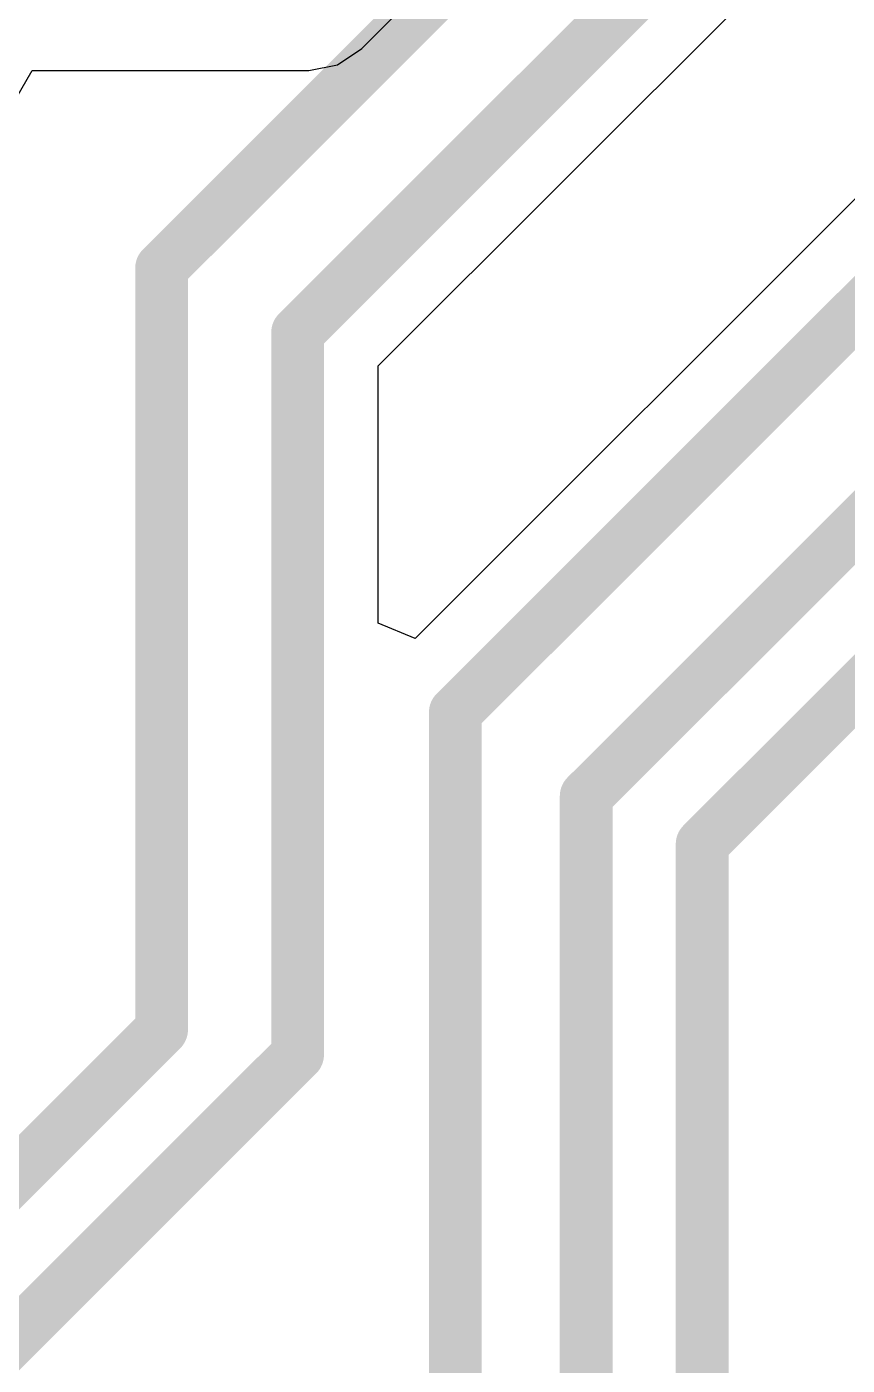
# Model space of a CAD drawing. Header units: inches. Extents: x -11 to 5379, y 0 to 5429.
# Drawn here: x 140.99 to 144.94, y 58.73 to 65.18 of the extents above; entities that cross this region are included whole.
import ezdxf

# ---------------------------------------------------------------- set-up
doc = ezdxf.new("R2010")
doc.units = ezdxf.units.IN
doc.layers.add('Bottom Layer', color=5, linetype='Continuous')
doc.layers.add('Top Layer', color=1, linetype='Continuous')

msp = doc.modelspace()

# ---------------------------------------------------------------- linework, layer by layer
at = {"layer": 'Bottom Layer'}
for p, q in [((142.6793, 63.5423), (144.6488, 65.5118)), ((145.0939, 64.4662), (142.8571, 62.2293)), ((142.6793, 62.303), (142.6793, 63.5423)), ((142.8571, 62.2293), (142.6793, 62.303))]:
    msp.add_line(p, q, dxfattribs=at)
for points in [[(141.636, 64.0136, 0.254, 0.254, 0), (144.0699, 66.4475, 0.254, 0.254, 0)], [(142.2908, 63.7032, 0.254, 0.254, 0), (144.4879, 65.9003, 0.254, 0.254, 0)], [(143.0503, 61.8732, 0.254, 0.254, 0), (145.3686, 64.1915, 0.254, 0.254, 0)], [(141.636, 60.3443, 0.254, 0.254, 0), (141.636, 64.0136, 0.254, 0.254, 0)], [(142.2908, 60.2234, 0.254, 0.254, 0), (142.2908, 63.7032, 0.254, 0.254, 0)], [(143.6803, 61.4695, 0.254, 0.254, 0), (145.8643, 63.6535, 0.254, 0.254, 0)], [(144.2386, 61.2382, 0.254, 0.254, 0), (146.1054, 63.105, 0.254, 0.254, 0)], [(143.0503, 52.5537, 0.254, 0.254, 0), (143.0503, 61.8732, 0.254, 0.254, 0)], [(143.6803, 52.248, 0.254, 0.254, 0), (143.6803, 61.4695, 0.254, 0.254, 0)], [(144.2386, 52.0272, 0.254, 0.254, 0), (144.2386, 61.2382, 0.254, 0.254, 0)], [(140.1484, 58.8566, 0.254, 0.254, 0), (141.636, 60.3443, 0.254, 0.254, 0)], [(140.4012, 58.3338, 0.254, 0.254, 0), (142.2908, 60.2234, 0.254, 0.254, 0)]]:
    msp.add_lwpolyline(points, format="xyseb", dxfattribs=at)
for points in [[(141.5725, 64.0136, 0.127, 0.127, 1), (141.6995, 64.0136, 0.127, 0.127, 1)], [(141.5725, 64.0136, 0.127, 0.127, 1), (141.6995, 64.0136, 0.127, 0.127, 1)], [(142.2273, 63.7032, 0.127, 0.127, 1), (142.3543, 63.7032, 0.127, 0.127, 1)], [(142.2273, 63.7032, 0.127, 0.127, 1), (142.3543, 63.7032, 0.127, 0.127, 1)], [(142.9868, 61.8732, 0.127, 0.127, 1), (143.1138, 61.8732, 0.127, 0.127, 1)], [(142.9868, 61.8732, 0.127, 0.127, 1), (143.1138, 61.8732, 0.127, 0.127, 1)], [(143.6168, 61.4695, 0.127, 0.127, 1), (143.7438, 61.4695, 0.127, 0.127, 1)], [(143.6168, 61.4695, 0.127, 0.127, 1), (143.7438, 61.4695, 0.127, 0.127, 1)], [(144.1751, 61.2382, 0.127, 0.127, 1), (144.3021, 61.2382, 0.127, 0.127, 1)], [(144.1751, 61.2382, 0.127, 0.127, 1), (144.3021, 61.2382, 0.127, 0.127, 1)], [(141.5725, 60.3443, 0.127, 0.127, 1), (141.6995, 60.3443, 0.127, 0.127, 1)], [(141.5725, 60.3443, 0.127, 0.127, 1), (141.6995, 60.3443, 0.127, 0.127, 1)], [(142.2273, 60.2234, 0.127, 0.127, 1), (142.3543, 60.2234, 0.127, 0.127, 1)], [(142.2273, 60.2234, 0.127, 0.127, 1), (142.3543, 60.2234, 0.127, 0.127, 1)]]:
    msp.add_lwpolyline(points, format="xyseb", close=True, dxfattribs=at)
at = {"layer": 'Top Layer'}
for p, q in [((142.6009, 65.0715), (142.7998, 65.2703)), ((142.4833, 64.9929), (142.6009, 65.0715)), ((140.9107, 64.7875), (141.0121, 64.9653)), ((141.0121, 64.9653), (142.3445, 64.9653)), ((142.3445, 64.9653), (142.4833, 64.9929)), ((142.3445, 64.9653), (142.3445, 64.9653))]:
    msp.add_line(p, q, dxfattribs=at)

doc.saveas('drawing.dxf')
